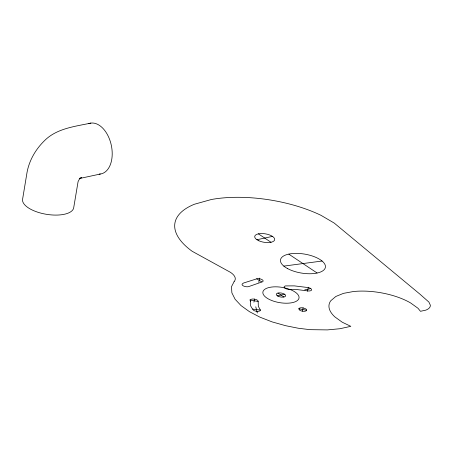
<?xml version="1.0" encoding="UTF-8"?>
<svg xmlns="http://www.w3.org/2000/svg" width="453" height="453" viewBox="0 0 453 453"><rect width="100%" height="100%" fill="white"/><g stroke="black" fill="none" stroke-linecap="round" stroke-linejoin="round"><path stroke-width="0.68" d="M253.901 302.151L254.665 299.02M258.759 282.242L259.767 278.108M302.321 311.171L303.131 307.893L305.781 308.872A3.981 1.682 9.4 0 1 305.209 311.188A3.981 1.682 9.4 0 1 299.671 310.192L298.81 308.827A3.981 1.682 9.4 0 1 303.131 307.893M252.525 309.082L250.651 305.905L250.299 300.362A3.981 1.682 9.4 0 1 254.003 299.065L256.002 299.518A3.981 1.682 9.4 0 1 258.159 301.234L258.323 306.313L260.401 310.062A3.981 1.682 9.4 0 1 258.057 311.341A3.981 1.682 9.4 0 1 253.748 310.435L252.525 309.082L260.401 310.062M307.372 291.313L308.408 287.236M79.779 178.216L81.551 177.548L79.422 179.088L78.092 181.557L73.641 208.08A25.917 10.951 9.4 0 1 45.51 214.15A25.917 10.951 9.4 0 1 22.65 198.901L27.044 172.367C29.235 160.47 35.532 149.53 44.1 141.076C56.274 128.465 74.66 126.523 90.843 123.097M261.585 282.089L248.527 286.647A3.981 1.682 9.4 0 1 244.648 286.409L243.737 286.081A3.981 1.682 9.4 0 1 242.31 283.906L243.561 283.017L257.247 278.68A3.981 1.682 9.4 0 1 262.332 279.812A3.981 1.682 9.4 0 1 261.976 282.004L256.664 278.805M79.286 178.567L100.362 174.02M256.942 239.733L272.468 236.387M277.321 295.809L284.62 294.229M304.722 289.897L310.526 288.646M283.827 266.109L322.072 261.03M249.739 299.988L258.17 301.505M298.81 308.827L306.641 310.237M258.397 233.85L271.013 242.27M288.878 254.184L317.021 272.955M277.989 293.046L283.923 297.004M255.775 306.823L257.321 313.017M250.299 300.362L250.435 301.273M311.387 290.311A3.981 1.682 9.4 0 1 307.304 290.843L296.098 289.467L288.68 289.331A3.981 1.682 9.4 0 1 285.005 288.227L284.173 287.31A3.981 1.682 9.4 0 1 285.577 285.911L294.337 285.877L307.083 287.44A3.981 1.682 9.4 0 1 311.624 289.909M88.805 123.612A25.917 16.048 77.8 0 1 111.376 145.594A25.917 16.048 77.8 0 1 99.162 174.116M234.116 281.607L231.489 286.698L231.879 292.865L235.107 299.257L241.047 305.611L249.456 311.67L259.988 317.185L272.208 321.924L285.622 325.696L298.148 328.215L309.869 329.659L327.372 329.903L339.892 328.736L350.82 326.33L342.242 322.213L334.875 316.907A48.041 20.306 9.4 0 1 330.792 300.741L335.837 296.466L343.476 293.357L353.453 291.522A48.041 20.306 9.4 0 1 410.656 302.978L418.023 308.289L420.463 311.302L425.831 310.135A19.241 8.131 9.4 0 0 430.35 305.197L428.9 302.072L419.84 294.082L334.206 223.063L320.979 215.317A91.025 38.471 9.4 0 0 211.398 199.501L194.439 204.235A91.025 38.471 9.4 0 0 192.163 251.279L230.39 272.293A21.189 8.952 9.4 0 1 234.722 280.786L234.116 281.607M286.579 288.346L281.93 287.338A18.318 7.741 9.4 0 0 263.623 294.954A18.318 7.741 9.4 0 0 291.834 302.751A18.318 7.741 9.4 0 0 290.843 289.801L286.579 288.346M287.547 268.578A22.758 9.615 9.4 0 0 324.863 268.748A22.758 9.615 9.4 0 0 296.432 253.38A22.758 9.615 9.4 0 0 287.547 268.578M258.839 240.769A10.113 4.275 9.4 0 0 274.654 239.852A10.113 4.275 9.4 0 0 260.622 233.561A10.113 4.275 9.4 0 0 258.839 240.769M278.063 296.234A4.779 2.022 9.4 0 0 285.65 295.939A4.779 2.022 9.4 0 0 279.201 292.887A4.779 2.022 9.4 0 0 278.063 296.234"/></g></svg>
